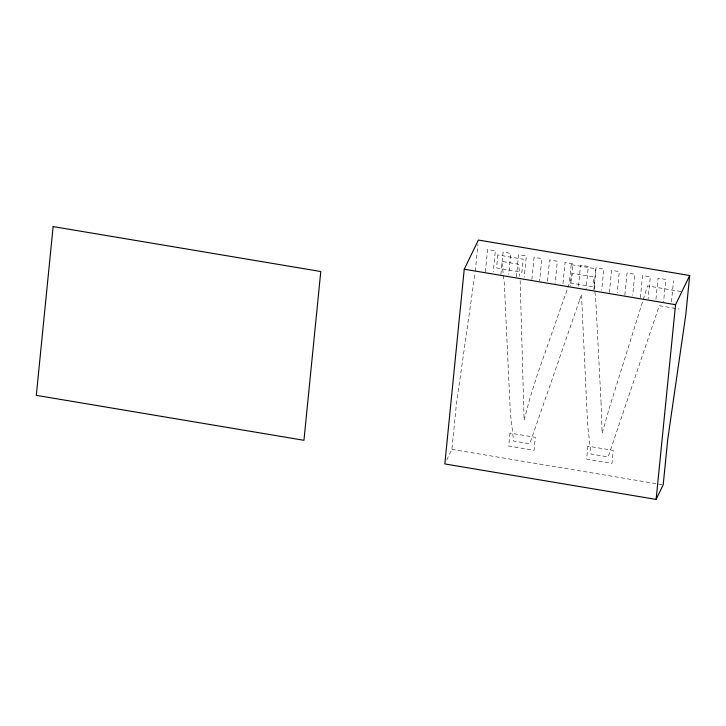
<?xml version="1.0" encoding="UTF-8"?>
<svg xmlns="http://www.w3.org/2000/svg" width="726" height="726" viewBox="0 0 726 726"><rect width="100%" height="100%" fill="white"/><g stroke="black" fill="none" stroke-linecap="round" stroke-linejoin="round"><path stroke-width="0.54" stroke-dasharray="3.63 2.72" d="M446.708 460.057L451.899 449.367L456.427 403.928L475.176 272.323M475.294 271.206L477.953 244.508M485.385 271.769L487.6 249.517L495.35 250.815L493.244 271.96M500.876 274.374L503.1 252.122L510.841 253.419L508.735 274.564M516.377 276.978L518.591 254.717L526.341 256.024L524.236 277.16M531.868 279.574L534.091 257.322L541.832 258.619L539.618 280.88M547.477 281.071L549.582 259.926L557.332 261.224L555.109 283.476M562.968 283.666L565.082 262.522L572.823 263.828L570.609 286.08M578.468 286.271L580.573 265.126L588.323 266.433L586.1 288.685M593.85 289.983L596.073 267.731L603.814 269.028L601.709 290.173M609.35 292.587L611.564 270.335L619.314 271.633L617.209 292.778M624.841 295.192L627.064 272.931L634.805 274.237L632.7 295.373M640.341 297.787L642.555 275.535L650.305 276.833L648.082 299.094M655.941 299.275L658.055 278.14L665.796 279.437L663.582 301.689M671.441 301.88L673.547 280.735M579.693 299.838L581.472 294.357L587.652 425.327L591.028 454.059L608.143 456.926L659.272 305.691L679.173 309.031M579.421 300.646L529.753 443.767L513.591 441.054L510.314 412.341L504.316 283.376L501.802 261.433L518.654 264.264L519.762 276.279M680.915 291.507L647.519 285.899L609.178 408.584L602.153 433.286L601.046 402.984M451.899 449.367L662.085 484.65M520.161 280.653L524.108 420.182L529.544 399.572L537.458 374.326L572.85 273.357L593.069 276.76L595.71 298.713L600.992 401.442M601.01 401.95L601.028 402.64M497.845 254.953L496.557 267.939L521.912 272.196L523.201 259.209L497.845 254.953M509.997 433.059L508.699 446.045L534.055 450.301L535.352 437.324L509.997 433.059M571.19 264.627L569.375 282.804L594.022 286.942L595.837 268.765L571.19 264.627M587.906 446.145L586.617 459.131L611.973 463.388L613.27 450.401L587.906 446.145"/><path stroke-width="1.09" d="M464.241 269.21L444.82 463.941L656.122 499.415L663.201 484.841L667.729 439.402L685.816 314.476L689.7 275.526L478.398 240.052L464.241 269.21L675.543 304.684L689.7 275.526M656.122 499.415L675.543 304.684M53.134 226.585L36.3 395.352L303.949 440.292L320.783 271.524L53.134 226.585"/></g></svg>
